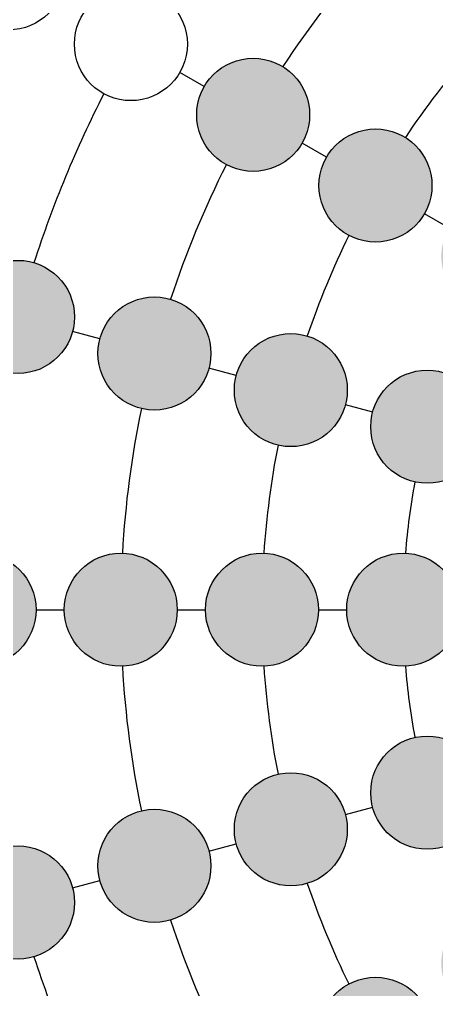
# Model space of a CAD drawing. Header units: inches. Extents: x 53 to 275, y 28 to 179.
# Drawn here: x 71.03 to 74.73, y 102.54 to 111.12 of the extents above; entities that cross this region are included whole.
import ezdxf

# ---------------------------------------------------------------- set-up
doc = ezdxf.new("R2010")
doc.units = ezdxf.units.IN
doc.header["$MEASUREMENT"] = 0

msp = doc.modelspace()

# ---------------------------------------------------------------- hatches: boundary and pattern name
h = msp.add_hatch(color=4)
h.set_gradient(color1=(237, 249, 6), color2=(227, 239, 6), one_color=1, tint=0.48)
h.paths.add_polyline_path([(90.839, 103.3128, 1), (89.839, 103.3128, 1)])
h.paths.add_polyline_path([(83.7679, 96.2418, 1), (82.7679, 96.2418, 1)])
h.paths.add_polyline_path([(78.5916, 96.2418, 1), (77.5916, 96.2418, 1)])
h.paths.add_polyline_path([(71.5205, 103.3128, 1), (70.5205, 103.3128, 1)])
h.paths.add_polyline_path([(71.5205, 108.4892, 1), (70.5205, 108.4892, 1)])
h.paths.add_polyline_path([(78.5916, 115.5603, 1), (77.5916, 115.5603, 1)])
h.paths.add_polyline_path([(83.7679, 115.5603, 1), (82.7679, 115.5603, 1)])
h = msp.add_hatch(color=4)
h.set_gradient(color1=(237, 249, 6), color2=(227, 239, 6), one_color=1, tint=0.48)
h.paths.add_polyline_path([(76.8048, 113.4787, 1), (75.8048, 113.4787, 1)])
h.paths.add_polyline_path([(85.5548, 113.4787, 1), (84.5548, 113.4787, 1)])
h.paths.add_polyline_path([(88.7575, 110.276, 1), (87.7575, 110.276, 1)])
h.paths.add_polyline_path([(88.7575, 101.526, 1), (87.7575, 101.526, 1)])
h.paths.add_polyline_path([(84.9298, 99.4058, 1), (83.9298, 99.4058, 1)])
h.paths.add_polyline_path([(85.5548, 98.3233, 1), (84.5548, 98.3233, 1)])
h.paths.add_polyline_path([(76.8048, 98.3233, 1), (75.8048, 98.3233, 1)])
h.paths.add_polyline_path([(73.602, 101.526, 1), (72.602, 101.526, 1)])
h.paths.add_polyline_path([(73.602, 110.276, 1), (72.602, 110.276, 1)])
h = msp.add_hatch(color=4)
h.set_gradient(color1=(237, 249, 6), color2=(227, 239, 6), one_color=1, tint=0.48)
h.paths.add_polyline_path([(82.7974, 99.864, 1), (81.7974, 99.864, 1)])
h.paths.add_polyline_path([(83.1209, 98.6566, 1), (82.1209, 98.6566, 1)])
h.paths.add_polyline_path([(83.4444, 97.4492, 1), (82.4444, 97.4492, 1)])
h.paths.add_polyline_path([(81.1798, 99.651, 1), (80.1798, 99.651, 1)])
h.paths.add_polyline_path([(81.1798, 98.401, 1), (80.1798, 98.401, 1)])
h.paths.add_polyline_path([(81.1798, 97.151, 1), (80.1798, 97.151, 1)])
h.paths.add_polyline_path([(81.1798, 95.901, 1), (80.1798, 95.901, 1)])
h.paths.add_polyline_path([(81.1798, 94.651, 1), (80.1798, 94.651, 1)])
h.paths.add_polyline_path([(79.5621, 99.864, 1), (78.5621, 99.864, 1)])
h.paths.add_polyline_path([(79.2386, 98.6566, 1), (78.2386, 98.6566, 1)])
h.paths.add_polyline_path([(78.9151, 97.4492, 1), (77.9151, 97.4492, 1)])
h.paths.add_polyline_path([(78.0548, 100.4884, 1), (77.0548, 100.4884, 1)])
h.paths.add_polyline_path([(77.4298, 99.4058, 1), (76.4298, 99.4058, 1)])
h.paths.add_polyline_path([(76.7603, 101.4816, 1), (75.7603, 101.4816, 1)])
h.paths.add_polyline_path([(75.7671, 102.776, 1), (74.7671, 102.776, 1)])
h.paths.add_polyline_path([(74.6846, 102.151, 1), (73.6846, 102.151, 1)])
h.paths.add_polyline_path([(75.1427, 104.2834, 1), (74.1427, 104.2834, 1)])
h.paths.add_polyline_path([(73.9353, 103.9599, 1), (72.9353, 103.9599, 1)])
h.paths.add_polyline_path([(72.7279, 103.6364, 1), (71.7279, 103.6364, 1)])
h.paths.add_polyline_path([(74.9298, 105.901, 1), (73.9298, 105.901, 1)])
h.paths.add_polyline_path([(73.6798, 105.901, 1), (72.6798, 105.901, 1)])
h.paths.add_polyline_path([(72.4298, 105.901, 1), (71.4298, 105.901, 1)])
h.paths.add_polyline_path([(71.1798, 105.901, 1), (70.1798, 105.901, 1)])
h.paths.add_polyline_path([(69.9298, 105.901, 1), (68.9298, 105.901, 1)])
h.paths.add_polyline_path([(75.1427, 107.5186, 1), (74.1427, 107.5186, 1)])
h.paths.add_polyline_path([(73.9353, 107.8422, 1), (72.9353, 107.8422, 1)])
h.paths.add_polyline_path([(72.7279, 108.1657, 1), (71.7279, 108.1657, 1)])
h.paths.add_polyline_path([(75.7671, 109.026, 1), (74.7671, 109.026, 1)])
h.paths.add_polyline_path([(74.6846, 109.651, 1), (73.6846, 109.651, 1)])

# ---------------------------------------------------------------- linework, layer by layer
at = {"lineweight": 30}
for p, q in [((72.669, 110.526), (72.4525, 110.651)), ((73.7516, 109.901), (73.535, 110.026)), ((74.8341, 109.276), (74.6176, 109.401)), ((71.7449, 108.2951), (71.5035, 108.3598)), ((72.9524, 107.9716), (72.7109, 108.0363)), ((74.1598, 107.648), (73.9183, 107.7128)), ((71.1798, 105.901), (71.4298, 105.901)), ((72.4298, 105.901), (72.6798, 105.901)), ((73.6798, 105.901), (73.9298, 105.901)), ((73.9183, 104.0893), (74.1598, 104.154)), ((72.7109, 103.7658), (72.9524, 103.8305)), ((71.5035, 103.4422), (71.7449, 103.5069))]:
    msp.add_line(p, q, dxfattribs=at)
at = {"color": 4}
for centre in [(70.937, 111.526), (72.0195, 110.901), (73.102, 110.276), (74.1846, 109.651), (71.0205, 108.4892), (72.2279, 108.1657), (73.4353, 107.8422), (74.6427, 107.5186), (70.6798, 105.901), (71.9298, 105.901), (73.1798, 105.901), (74.4298, 105.901), (74.6427, 104.2834), (73.4353, 103.9599), (72.2279, 103.6364), (71.0205, 103.3128), (74.1846, 102.151)]:
    msp.add_circle(centre, 0.5, dxfattribs=at)
at = {"lineweight": 30}
for radius, start, end in [(8.75, 138.27449, 146.72551), (7.5, 138.82043, 146.17957), (10, 152.86509, 162.13491), (8.75, 153.27449, 161.72551), (7.5, 153.82043, 161.17957), (8.75, 168.27449, 176.72551), (7.5, 168.82043, 176.17957), (6.25, 169.58489, 175.41511), (8.75, 183.27449, 191.72551), (7.5, 183.82043, 191.17957), (6.25, 184.58489, 190.41511), (7.5, 198.82043, 206.17957), (8.75, 198.27449, 206.72551), (10, 197.86509, 207.13491)]:
    msp.add_arc((80.6798, 105.901), radius, start, end, dxfattribs=at)

doc.saveas('drawing.dxf')
